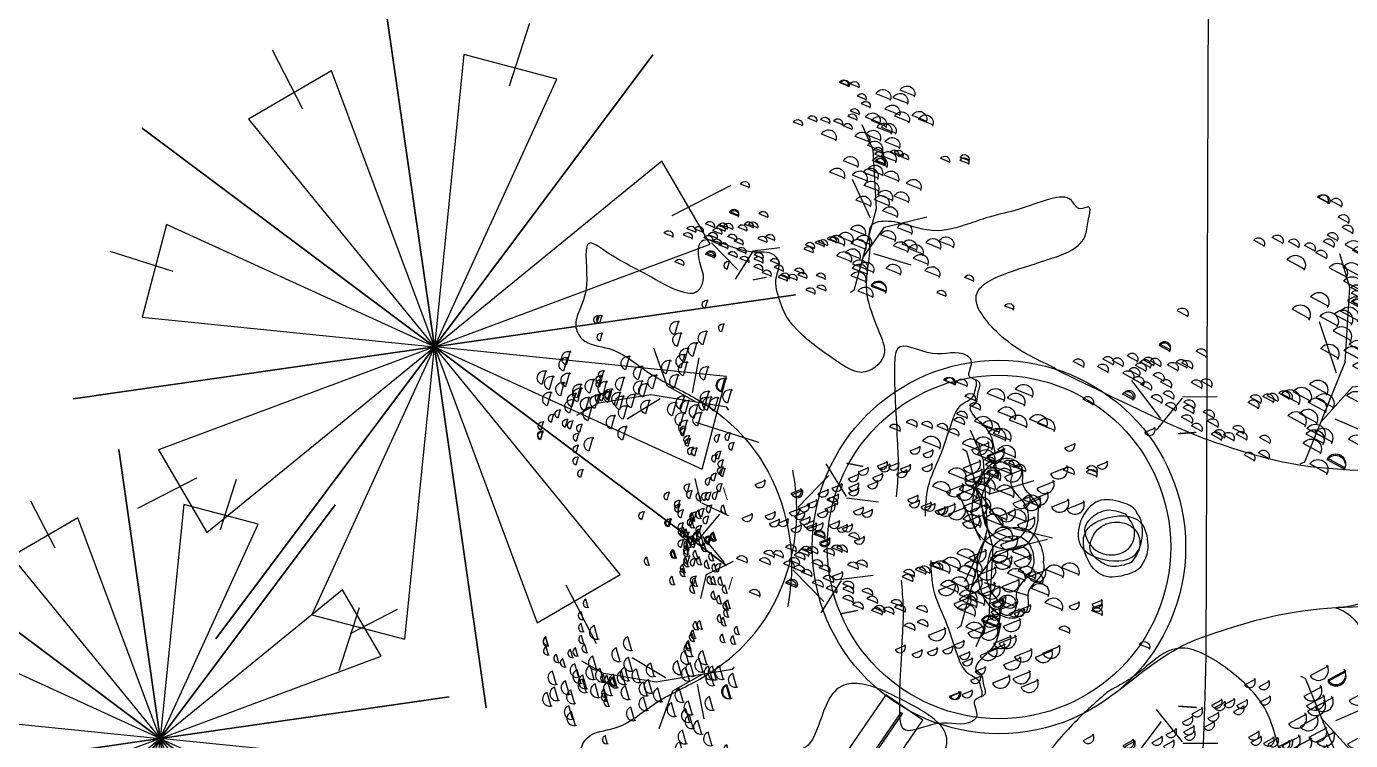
# Model space of a CAD drawing. Extents: x 652 to 897, y 187 to 370.
# Drawn here: x 830.18 to 839.03, y 235.5 to 240.27 of the extents above; entities that cross this region are included whole.
import ezdxf

# ---------------------------------------------------------------- set-up
doc = ezdxf.new("R2010")
doc.units = 0
doc.layers.get('0').update_dxf_attribs({"linetype": 'CONTINUOUS'})
doc.layers.add('40', color=3, linetype='CONTINUOUS')
doc.layers.add('ROAD', color=1, linetype='CONTINUOUS')
doc.styles.get("Standard").update_dxf_attribs({"font": 'SimSun.ttf'})

# ---------------------------------------------------------------- blocks, each defined once
blk = doc.blocks.new('PLANT23')
at = {"color": 3}
blk.add_lwpolyline([(-1686.1, 1786), (81.6, 18.2), (81.6, 2518.2)], dxfattribs=at)
for points in [[(81.6, 2518.2), (81.6, 18.2), (1849.4, 1786)], [(740.8, 1759.7), (889.1, 2188.4)], [(-683.7, 1715.7), (-882, 2123.7)], [(81.6, 18.2), (-1010.1, 1715.8), (-404, 1972), (81.6, 18.2)], [(81.6, 18.2), (510.1, 1990.6), (1119.8, 1743.2), (81.6, 18.2)], [(-2418.4, 18.2), (81.6, 18.2), (-1686.1, 1786)], [(1849.4, 1786), (81.6, 18.2), (2581.6, 18.2)], [(81.6, 18.2), (1779.2, 1109.9), (2035.5, 503.9), (81.6, 18.2)], [(81.6, 18.2), (-1890.7, 446.7), (-1643.4, 1056.3), (81.6, 18.2)], [(1779.1, 783.6), (2187.2, 981.8)], [(-1659.8, 677.3), (-2088.6, 825.7)], [(-1686.1, -1749.5), (81.6, 18.2), (-2418.4, 18.2)], [(81.6, 18.2), (-1616, -1073.5), (-1872.2, -467.5), (81.6, 18.2)], [(81.6, -2481.8), (81.6, 18.2), (-1686.1, -1749.5)], [(81.6, 18.2), (-346.8, -1954.1), (-956.5, -1706.8), (81.6, 18.2)], [(81.6, 18.2), (2054, -410.2), (1806.6, -1019.9), (81.6, 18.2)], [(2581.6, 18.2), (81.6, 18.2), (1849.4, -1749.5)], [(81.6, 18.2), (1173.3, -1679.4), (567.3, -1935.6), (81.6, 18.2)], [(1849.4, -1749.5), (81.6, 18.2), (81.6, -2481.8)], [(1823.1, -640.9), (2251.9, -789.2)], [(-1615.9, -747.1), (-2023.9, -945.4)], [(-577.5, -1723.3), (-725.8, -2152)], [(847, -1679.3), (1045.3, -2087.3)]]:
    blk.add_lwpolyline(points)
blk = doc.blocks.new('M_G79')
at = {"color": 3, "linetype": 'CONTINUOUS'}
for p, q in [((-1186, 4132), (-869, 4207)), ((-1072, 3965), (-755, 4040)), ((-716, 3992), (-399, 4067)), ((-43, 4142), (148, 4187)), ((156, 4142), (346, 4187)), ((178, 4140), (368, 4185)), ((-326, 3777), (-136, 3822)), ((-222, 3919), (-31, 3964)), ((-1641, 3610), (-1324, 3685)), ((-1503, 3661), (-1186, 3736)), ((-1157, 3600), (-840, 3675)), ((-946, 3709), (-629, 3784)), ((-125, 3600), (65, 3645)), ((-922, 3332), (-605, 3407)), ((-922, 3332), (-605, 3407)), ((-835, 3322), (-518, 3397)), ((-712, 3440), (-395, 3515)), ((-574, 3491), (-257, 3566)), ((-93, 3486), (97, 3531)), ((178, 3346), (368, 3391)), ((441, 3339), (632, 3384)), ((705, 3331), (895, 3376)), ((-634, 3145), (-317, 3220)), ((-28, 3281), (162, 3326)), ((979, 3213), (1169, 3258)), ((-2470, 2935), (-2280, 2980)), ((-2463, 3000), (-2272, 3045)), ((-2075, 2913), (-1885, 2958)), ((-1041, 3058), (-724, 3133)), ((-702, 2932), (-385, 3007)), ((-421, 3077), (-104, 3152)), ((257, 3024), (574, 3099)), ((-1245, 2843), (-1055, 2888)), ((-1129, 2896), (-939, 2941)), ((-1042, 2886), (-852, 2931)), ((-1007, 2768), (-690, 2843)), ((-742, 2809), (-552, 2854)), ((-711, 2894), (-520, 2939)), ((-845, 2640), (-528, 2715)), ((-800, 2683), (-610, 2728)), ((-778, 2681), (-588, 2726)), ((-777, 2456), (-460, 2531)), ((-259, 2552), (58, 2627)), ((-1590, 2282), (-1273, 2357)), ((-1116, 2383), (-799, 2458)), ((-697, 2381), (-380, 2456)), ((-486, 2291), (-169, 2366)), ((-24, 2284), (293, 2359)), ((-748, 2122), (-431, 2197)), ((-1379, 1994), (-1062, 2069)), ((-1050, 1979), (-733, 2054)), ((-997, 1863), (-680, 1938)), ((-1195, 1665), (-878, 1740)), ((-629, 1800), (-312, 1875)), ((1860, 1814), (2050, 1859)), ((-2413, 1227), (-2096, 1302)), ((-1537, 1372), (-1220, 1447)), ((-607, 1202), (-290, 1277)), ((1402, 1270), (1592, 1315)), ((1993, 1227), (2183, 1272)), ((-2156, 1154), (-1839, 1229)), ((-1822, 985), (-1505, 1060)), ((-1682, 1057), (-1365, 1132)), ((-1513, 994), (-1195, 1069)), ((-1227, 1183), (-910, 1258)), ((-760, 1021), (-443, 1096)), ((-385, 1023), (-68, 1098)), ((1574, 1031), (1764, 1076)), ((1661, 1021), (1851, 1066)), ((1990, 1205), (2181, 1250)), ((-1953, 801), (-1636, 876)), ((-661, 922), (-344, 997)), ((-218, 939), (99, 1014)), ((-86, 973), (104, 1018)), ((-43, 968), (148, 1013)), ((124, 883), (315, 928)), ((187, 854), (378, 899)), ((1199, 830), (1389, 875)), ((1785, 941), (1975, 986)), ((2070, 931), (2260, 976)), ((2179, 919), (2369, 964)), ((2218, 871), (2408, 916)), ((2276, 798), (2466, 843)), ((2443, 912), (2633, 957)), ((-2906, 603), (-2715, 648)), ((-2219, 588), (-1902, 663)), ((-573, 714), (-256, 789)), ((-407, 629), (-89, 704)), ((379, 789), (569, 834)), ((391, 699), (581, 744)), ((1347, 769), (1537, 814)), ((1819, 651), (2009, 696)), ((1959, 723), (2149, 768)), ((2353, 702), (2544, 747)), ((2433, 627), (2623, 672)), ((2649, 779), (2839, 824)), ((2801, 762), (2991, 807)), ((2852, 624), (3042, 669)), ((3246, 602), (3437, 647)), ((-1433, 523), (-1116, 598)), ((-886, 484), (-569, 559)), ((-760, 426), (-443, 501)), ((-750, 513), (-433, 588)), ((1376, 435), (1566, 480)), ((1734, 484), (1924, 529)), ((1898, 377), (2089, 422)), ((2114, 530), (2304, 575)), ((2252, 581), (2442, 626)), ((-2397, 215), (-2207, 260)), ((-1188, 143), (-871, 218)), ((-755, 271), (-438, 346)), ((71, 206), (261, 251)), ((517, 244), (707, 289)), ((935, 242), (1125, 287)), ((1037, 363), (1227, 408)), ((1349, 196), (1539, 241)), ((1366, 348), (1556, 393)), ((1649, 317), (1839, 362)), ((2334, 329), (2524, 374)), ((2353, 305), (2544, 350)), ((-3794, 150), (-3603, 195)), ((-1191, 121), (-874, 196)), ((-941, -17), (-624, 58)), ((23, -31), (213, 14)), ((442, 164), (632, 209)), ((633, 99), (823, 144)), ((788, 104), (978, 149)), ((826, 56), (1017, 101)), ((1163, 106), (1353, 151)), ((2944, 63), (3134, 108)), ((233, -121), (424, -76))]:
    blk.add_line(p, q, dxfattribs=at)
for points in [[(-474, 19), (-535, 70), (-743, 1769), (-503, 2932), (-208, 3406)], [(-656, 1561), (-179, 2279)], [(-615, 740), (-958, 1418), (-1781, 1752)], [(-1607, 740), (-823, 852)], [(1614, 559), (1079, 706)], [(1612, 537), (1876, -65)], [(1854, 135), (2456, 597)]]:
    blk.add_lwpolyline(points, dxfattribs=at)
at = {"color": 3, "linetype": 'CONTINUOUS', "const_width": 22.5}
blk.add_lwpolyline([(1251, 70), (1527, -27)], dxfattribs=at)
at = {"color": 3, "linetype": 'CONTINUOUS'}
for centre, radius in [((-1018, 4158), 157), ((58, 4157), 94.1), ((257, 4157), 94.1), ((279, 4155), 94.1), ((-904, 3991), 157), ((-548, 4017), 157), ((-121, 3935), 94.1), ((-1473, 3635), 157), ((-1335, 3686), 157), ((-778, 3734), 157), ((-225, 3792), 94.1), ((-989, 3625), 157), ((-543, 3466), 157), ((-405, 3517), 157), ((-24, 3615), 94.1), ((7, 3502), 94.1), ((-754, 3357), 157), ((-754, 3357), 157), ((-667, 3347), 157), ((73, 3296), 94.1), ((279, 3361), 94.1), ((542, 3354), 94.1), ((806, 3347), 94.1), ((-872, 3083), 157), ((-466, 3171), 157), ((-253, 3103), 157), ((425, 3050), 157), ((1080, 3228), 94.1), ((-2369, 2950), 94.1), ((-2362, 3015), 94.1), ((-1975, 2928), 94.1), ((-1144, 2858), 94.1), ((-1028, 2911), 94.1), ((-941, 2902), 94.1), ((-839, 2793), 157), ((-610, 2909), 94.1), ((-534, 2958), 157), ((-676, 2665), 157), ((-699, 2698), 94.1), ((-677, 2696), 94.1), ((-641, 2824), 94.1), ((-947, 2408), 157), ((-609, 2481), 157), ((-529, 2406), 157), ((-91, 2578), 157), ((-1422, 2307), 157), ((-318, 2317), 157), ((144, 2309), 157), ((-1211, 2019), 157), ((-882, 2004), 157), ((-580, 2147), 157), ((-829, 1888), 157), ((-461, 1825), 157), ((1961, 1830), 94.1), ((-1027, 1690), 157), ((-1369, 1397), 157), ((-2245, 1252), 157), ((-1988, 1179), 157), ((-1059, 1208), 157), ((-439, 1228), 157), ((1503, 1285), 94.1), ((2091, 1220), 94.1), ((2094, 1242), 94.1), ((-1654, 1010), 157), ((-1514, 1083), 157), ((-1344, 1020), 157), ((-592, 1046), 157), ((-492, 947), 157), ((-217, 1049), 157), ((-50, 964), 157), ((15, 988), 94.1), ((58, 983), 94.1), ((1675, 1046), 94.1), ((1762, 1036), 94.1), ((-1785, 826), 157), ((-405, 739), 157), ((225, 898), 94.1), ((288, 869), 94.1), ((479, 804), 94.1), ((1300, 845), 94.1), ((1448, 785), 94.1), ((1886, 956), 94.1), ((2171, 947), 94.1), ((2280, 935), 94.1), ((2319, 886), 94.1), ((2377, 814), 94.1), ((2544, 927), 94.1), ((2750, 794), 94.1), ((2902, 777), 94.1), ((-2805, 618), 94.1), ((-2051, 613), 157), ((-1264, 548), 157), ((-717, 509), 157), ((-582, 538), 157), ((-238, 654), 157), ((492, 714), 94.1), ((1919, 666), 94.1), ((2060, 739), 94.1), ((2215, 545), 94.1), ((2353, 596), 94.1), ((2454, 717), 94.1), ((2534, 642), 94.1), ((2953, 639), 94.1), ((3347, 618), 94.1), ((-592, 451), 157), ((-587, 296), 157), ((1138, 378), 94.1), ((1467, 364), 94.1), ((1477, 451), 94.1), ((1750, 332), 94.1), ((1835, 499), 94.1), ((1999, 393), 94.1), ((2435, 344), 94.1), ((-3693, 165), 94.1), ((-2296, 231), 94.1), ((-1022, 146), 157), ((-1020, 168), 157), ((172, 221), 94.1), ((542, 180), 94.1), ((617, 260), 94.1), ((889, 119), 94.1), ((1036, 257), 94.1), ((1264, 122), 94.1), ((1450, 211), 94.1), ((2454, 320), 94.1), ((-773, 8), 157), ((124, -16), 94.1), ((734, 114), 94.1), ((927, 71), 94.1), ((3045, 78), 94.1), ((334, -106), 94.1)]:
    blk.add_arc(centre, radius, 18.4422, 198.4146, dxfattribs=at)
at = {"width": 0.8, "flags": 9}
for tag in ['XSIZE', 'YSIZE']:
    blk.add_attdef(tag, (0, 0), '', height=0.5, dxfattribs=at)

msp = doc.modelspace()

# ---------------------------------------------------------------- linework, layer by layer
for points in [[(836.1728, 235.6308), (835.9252, 235.8001), (825.6477, 220.8049), (826.0244, 220.8043)], [(836.0285, 235.6837), (836.0368, 235.6781), (825.8727, 220.8046), (825.792, 220.8047)]]:
    msp.add_lwpolyline(points, close=True)
at = {"color": 253}
for radius in [1.2475, 1.1475]:
    msp.add_circle((836.6809, 236.7886), radius, dxfattribs=at)
for points, knots in [([(837.064, 237.9758), (837.0261, 237.9995), (836.7992, 238.0996), (836.5814, 238.2843), (836.4428, 238.5679), (837.1499, 238.7299), (837.2684, 238.8551), (837.2694, 238.9497), (837.3047, 239.0831), (837.2068, 239.0255), (837.1647, 239.1437), (836.9856, 239.1115), (836.8271, 239.0407), (836.6374, 239.0041), (836.4534, 238.9375), (836.2707, 238.8827), (836.0869, 238.9336), (835.9626, 238.9735), (835.793, 238.9556), (835.8444, 238.7134), (835.7422, 238.5425), (835.8969, 238.1948), (835.9399, 238.0522), (835.7874, 237.9226), (835.6348, 237.9988), (835.2699, 238.2621), (835.2208, 238.4271), (835.1716, 238.5705), (835.2299, 238.6808), (835.1601, 238.7703), (835.04, 238.7487), (834.9216, 238.7831), (834.8191, 238.8231), (834.6688, 238.8676), (834.6659, 238.6955), (834.7244, 238.5992), (834.671, 238.4718), (834.5038, 238.5002), (834.3138, 238.6264), (834.1229, 238.7081), (833.8897, 238.8829), (833.9514, 238.5515), (833.8931, 238.4077), (833.8381, 238.2698), (833.9042, 238.136), (834.1297, 238.1283), (834.3424, 237.929), (834.6937, 237.7808), (835.1479, 237.4148), (835.3287, 236.848), (835.2833, 236.4719), (835.2689, 236.3894)], [39.194091, 39.194091, 39.194091, 39.194091, 39.284632, 39.553912, 39.767682, 39.972807, 40.105774, 40.236103, 40.310966, 40.369734, 40.449652, 40.589351, 40.817886, 41.009437, 41.154868, 41.410523, 41.559495, 41.708468, 41.829259, 41.959589, 42.303279, 42.451847, 42.563698, 42.710617, 42.803544, 42.916592, 43.102354, 43.258019, 43.369445, 43.421992, 43.561383, 43.691811, 43.786576, 43.917004, 44.037716, 44.167062, 44.275756, 44.350675, 44.623778, 44.953647, 45.058796, 45.303566, 45.51794, 45.620503, 45.720965, 45.910494, 46.222836, 46.569758, 47.04938, 47.934036, 48.185096, 48.185096, 48.185096, 48.185096]), ([(837.064, 237.9758), (837.8544, 237.5862), (838.1761, 237.4663), (838.7738, 237.2811), (839.4222, 237.3106), (839.9625, 237.221), (840.4522, 237.1596), (840.9145, 237.1391), (841.2586, 237.1242), (841.355, 237.1201)], [4.268503, 4.268503, 4.268503, 4.268503, 4.63308, 5.252101, 6.159497, 6.541122, 6.895591, 7.63911, 7.928534, 7.928534, 7.928534, 7.928534]), ([(844.1782, 236.5778), (844.0497, 236.5666), (843.8622, 236.5666), (843.6191, 236.5468), (843.2032, 236.5798), (842.9249, 236.5859), (842.6649, 236.6041), (842.4566, 236.4976), (842.6268, 236.4286), (842.6485, 236.2555), (842.7872, 236.0703), (842.8949, 235.9457), (842.9247, 235.7496), (843.0665, 235.8181), (843.2059, 235.9425), (843.4735, 236.084), (843.7319, 236.3309), (843.9248, 236.2004), (844.0025, 235.9977), (843.7159, 235.8681), (843.521, 235.7175), (843.4438, 235.4855), (843.2119, 235.4996), (843.2631, 235.3816), (843.2046, 235.3167), (843.1671, 235.2429), (843.1027, 235.1682), (843.0338, 235.1894), (842.975, 235.2042), (842.9313, 235.2477), (842.8897, 235.3235), (842.7522, 235.2733), (842.7454, 235.08), (842.6749, 234.9191), (842.6603, 234.6545), (842.4848, 234.7248), (842.3427, 234.6456), (842.338, 234.7553), (842.3729, 234.8352), (842.3785, 234.9553), (842.4044, 235.03), (842.4101, 235.109), (842.3486, 235.0962), (842.3467, 235.0119), (842.2483, 234.9347), (842.1407, 234.8901), (842.0991, 234.7984), (842.0079, 234.7964), (841.9283, 234.8393), (841.8611, 234.9017), (841.8237, 234.9965), (841.8955, 235.0286), (841.9595, 235.071), (841.8946, 235.1318), (841.7948, 235.0784), (841.6446, 235.028), (841.5633, 235.2099), (841.4555, 235.2688), (841.4157, 235.3994), (841.7835, 235.4313), (842.0158, 235.4363), (842.3239, 235.4819), (842.4075, 235.4953), (842.5034, 235.5644), (842.4735, 235.6908), (842.4478, 235.8255), (842.3915, 235.9522), (842.3042, 236.0968), (842.1468, 236.2166), (841.9273, 236.3537), (841.6972, 236.4726), (841.483, 236.5402), (841.2797, 236.6112), (841.0537, 236.5714), (840.8758, 236.6202), (840.7686, 236.5512), (840.8051, 236.4898), (840.7762, 236.402), (840.7079, 236.3245), (840.5897, 236.273), (840.4894, 236.4308), (840.2817, 236.575), (839.9491, 236.5989), (839.6145, 236.494), (839.3049, 236.4939), (839.0637, 236.3912), (838.9296, 236.3823), (838.9296, 236.3823), (839.0233, 236.3528), (839.1605, 236.1654), (839.2706, 235.9565), (839.4238, 235.7205), (839.4932, 235.5037), (839.5611, 235.2752), (839.5829, 235.1442), (839.5777, 234.924), (839.4627, 235.1632), (839.3605, 235.2421), (839.2123, 235.3805), (839.1139, 235.3377), (839.0599, 235.2727), (838.9867, 235.3419), (838.9234, 235.4087), (838.8143, 235.3987), (838.77, 235.3357), (838.6971, 235.3039), (838.5857, 235.3352), (838.5331, 235.4996), (838.4788, 235.7299), (838.2475, 235.961), (837.9128, 236.1682), (837.7248, 236.0454), (837.5803, 235.9154), (837.4067, 235.8215), (837.4067, 235.8215), (837.2622, 235.6915), (837.2622, 235.6915), (836.973, 235.4025), (836.9224, 235.193), (837.0236, 234.9402), (837.208, 234.7713), (837.3046, 234.7419), (837.3399, 234.6084), (837.2694, 234.5645), (837.1849, 234.3728), (836.9266, 234.408), (836.8327, 234.5488), (836.7031, 234.8059), (836.4687, 234.971), (836.3059, 234.8089), (836.1221, 234.758), (835.9978, 234.7181), (835.8282, 234.736), (835.8796, 234.9782), (836.57, 235.4744), (836.0725, 235.7496), (835.8059, 235.8828), (835.5572, 235.9005), (835.4439, 235.4549), (835.3052, 235.4295), (835.2561, 235.2645), (835.2068, 235.1211), (835.2651, 235.0108), (835.1953, 234.9213), (835.0753, 234.9428), (834.9568, 234.9084), (834.8543, 234.8684), (834.704, 234.8239), (834.7011, 234.9961), (834.7596, 235.0924), (834.7062, 235.2197), (834.539, 235.1913), (834.3491, 235.0652), (834.1581, 234.9835), (833.9249, 234.8086), (833.9866, 235.1401), (833.9283, 235.2839), (833.8733, 235.4218), (833.9394, 235.5556), (834.1649, 235.5633), (834.3776, 235.7626), (834.7289, 235.9108), (835.1831, 236.2768), (835.3639, 236.8436), (835.3186, 237.2197), (835.3041, 237.3022)], [20.130398, 20.130398, 20.130398, 20.130398, 20.233908, 20.787921, 20.947443, 21.399323, 21.726138, 21.805393, 21.880564, 22.110834, 22.324865, 22.536783, 22.674835, 22.722217, 22.950751, 23.258352, 23.677844, 23.747321, 23.933247, 24.191233, 24.518253, 24.692548, 24.870908, 24.926621, 25.006519, 25.105259, 25.192907, 25.260555, 25.302107, 25.374652, 25.441627, 25.532057, 25.708429, 25.953285, 26.129858, 26.306697, 26.410208, 26.465922, 26.56594, 26.692246, 26.80094, 26.838082, 26.875253, 26.929407, 27.061441, 27.219389, 27.271937, 27.336985, 27.45812, 27.538018, 27.622103, 27.697009, 27.756493, 27.789981, 27.910786, 28.059469, 28.188493, 28.413122, 28.45955, 28.516074, 29.288763, 29.353812, 29.44112, 29.547405, 29.65598, 29.789885, 29.972326, 30.06379, 30.294511, 30.55145, 30.845238, 31.065499, 31.227768, 31.481405, 31.732994, 31.766492, 31.803197, 31.910829, 32.019488, 32.122329, 32.228232, 32.504104, 32.887234, 33.166169, 33.552674, 33.843132, 33.936522, 33.998821, 34.209409, 34.366465, 34.707928, 34.912, 35.205491, 35.396506, 35.594409, 35.700286, 35.824883, 36.079914, 36.245317, 36.321943, 36.384271, 36.456826, 36.56192, 36.673433, 36.719883, 36.787531, 36.8998, 37.017263, 37.272241, 37.614879, 37.94924, 38.256689, 38.465007, 38.620101, 38.889681, 39.049536, 39.284632, 39.553912, 39.767682, 39.972807, 40.105774, 40.236103, 40.310966, 40.369734, 40.449652, 40.589351, 40.817886, 41.009437, 41.154868, 41.410523, 41.559495, 41.708468, 41.829259, 41.959589, 42.303279, 42.451847, 42.563698, 42.710617, 42.803544, 42.916592, 43.102354, 43.258019, 43.369445, 43.421992, 43.561383, 43.691811, 43.786576, 43.917004, 44.037716, 44.167062, 44.275756, 44.350675, 44.623778, 44.953647, 45.058796, 45.303566, 45.51794, 45.620503, 45.720965, 45.910494, 46.222836, 46.569758, 47.04938, 47.934036, 48.185096, 48.185096, 48.185096, 48.185096]), ([(837.4531, 235.8089), (837.8191, 236.1054), (838.1409, 236.2252), (838.7386, 236.4105), (839.387, 236.3809), (839.9273, 236.4706), (840.417, 236.5319), (840.8998, 236.5534), (841.2642, 236.5691), (841.3811, 236.5742)], [4.268503, 4.268503, 4.268503, 4.268503, 4.63308, 5.252101, 6.159497, 6.541122, 6.895591, 7.63911, 7.989873, 7.989873, 7.989873, 7.989873])]:
    msp.add_open_spline(points, degree=3, knots=knots, dxfattribs=at)
at = {"color": 252}
for points in [[(836.6582, 237.4097), (836.6099, 237.565), (836.5124, 237.6682), (836.491, 237.7247), (836.5243, 237.7494), (836.5395, 237.8124), (836.5506, 237.8878), (836.4852, 237.9271), (836.4956, 238.0382), (836.4688, 238.0659), (836.2352, 238.0824), (836.0043, 238.1148), (835.9835, 238.0061), (835.9867, 237.7956), (836.0018, 237.5019), (836.0071, 237.3067), (835.9948, 237.1239)], [(836.1896, 236.9937), (836.2088, 237.1901), (836.2879, 237.3971), (836.3636, 237.6143), (836.4417, 237.7486), (836.4683, 237.7641), (836.5065, 237.7925), (836.5237, 237.8434), (836.5307, 237.891), (836.5233, 237.9067)], [(837.5292, 237.0074), (837.5857, 236.9029), (837.5614, 236.7956), (837.4722, 236.7404), (837.3307, 236.7655), (837.2724, 236.8338), (837.2549, 236.9174), (837.3131, 236.9942), (837.3999, 237.0326), (837.5292, 237.0074)], [(837.5644, 236.6842), (837.6209, 236.7887), (837.5966, 236.896), (837.5074, 236.9512), (837.3659, 236.9261), (837.3077, 236.8578), (837.2901, 236.7741), (837.3483, 236.6974), (837.4351, 236.659), (837.5644, 236.6842)], [(836.2248, 236.6979), (836.244, 236.5015), (836.3231, 236.2945), (836.3988, 236.0773), (836.4769, 235.943), (836.5035, 235.9274), (836.5417, 235.8991), (836.559, 235.8481), (836.566, 235.8006), (836.5585, 235.7849)], [(836.6934, 236.2819), (836.6451, 236.1266), (836.5476, 236.0234), (836.5263, 235.9669), (836.5596, 235.9421), (836.5747, 235.8792), (836.5858, 235.8038), (836.5204, 235.7645), (836.5309, 235.6534), (836.504, 235.6256), (836.2704, 235.6092), (836.0395, 235.5767), (836.0187, 235.6854), (836.0219, 235.8959), (836.037, 236.1897), (836.0423, 236.3848), (836.03, 236.5677)]]:
    msp.add_spline(points, degree=3, dxfattribs=at)
for points, start_tangent, end_tangent in [([(836.9423, 237.0054), (836.9131, 236.8702), (836.8901, 236.8323), (836.8381, 236.7883), (836.7254, 236.7744), (836.5381, 236.8835), (836.5045, 237.0977), (836.5795, 237.2913), (836.7133, 237.3785), (836.7535, 237.3778), (836.8352, 237.3175), (836.8415, 237.2062), (836.9192, 237.1018), (836.945, 237.0236), (836.9423, 237.0054)], (0.108803, -0.994063), (0.108803, -0.994063)), ([(836.768, 237.2571), (836.773, 237.1819), (836.8098, 237.1301), (836.8607, 237.0665), (836.8712, 236.9368), (836.8106, 236.8465), (836.7094, 236.8331), (836.6065, 236.9049), (836.5738, 237.0042), (836.5711, 237.1463), (836.6284, 237.2466), (836.7232, 237.3129), (836.7541, 237.2993), (836.768, 237.2571)], (-0.52937, -0.848391), (-0.52937, -0.848391)), ([(837.6116, 237.0031), (837.64, 236.8913), (837.5904, 236.7372), (837.3493, 236.7144), (837.2235, 236.8046), (837.2291, 236.9652), (837.3471, 237.0958), (837.5027, 237.0864), (837.595, 237.0314), (837.6116, 237.0031)], (0.580334, -0.814378), (0.580334, -0.814378)), ([(837.6468, 236.6885), (837.6752, 236.8003), (837.6257, 236.9544), (837.3845, 236.9772), (837.2587, 236.8869), (837.2644, 236.7264), (837.3823, 236.5958), (837.5379, 236.6052), (837.6303, 236.6602), (837.6468, 236.6885)], (0.580334, 0.814378), (0.580334, 0.814378)), ([(836.9775, 236.6862), (836.9483, 236.8214), (836.9253, 236.8593), (836.8733, 236.9033), (836.7606, 236.9172), (836.5733, 236.8081), (836.5397, 236.5939), (836.6147, 236.4003), (836.7485, 236.313), (836.7888, 236.3137), (836.8704, 236.374), (836.8767, 236.4854), (836.9544, 236.5898), (836.9802, 236.668), (836.9775, 236.6862)], (0.108803, 0.994063), (0.108803, 0.994063)), ([(836.8032, 236.4345), (836.8082, 236.5097), (836.845, 236.5615), (836.8959, 236.6251), (836.9064, 236.7548), (836.8458, 236.8451), (836.7446, 236.8585), (836.6417, 236.7867), (836.609, 236.6874), (836.6063, 236.5453), (836.6636, 236.445), (836.7584, 236.3787), (836.7893, 236.3923), (836.8032, 236.4345)], (-0.52937, 0.848391), (-0.52937, 0.848391))]:
    msp.add_spline(points, degree=3, dxfattribs=dict(at, start_tangent=start_tangent, end_tangent=end_tangent))
at = {"layer": 'ROAD'}
msp.add_line((838.0666, 236.0618), (838.0893, 243.1997), dxfattribs=at)
msp.add_arc((811.3522, 236.6566), 26.721, 287.24608, 358.72435, dxfattribs=at)

# ---------------------------------------------------------------- block references
for p, xscale, yscale, zscale, rotation in [((835.5345, 238.5084), -0.0003300000000154313, 0.0003300000000763248, 0.0003300000000000001, 351.6303517430398), ((838.4992, 237.3888), -0.0004200000001682323, 0.0004200000000764703, 0.00042, 344.8216302102955), ((834.8767, 237.5612), -0.0003000000000555432, 0.0003000000000668024, 0.0003, 87.57889035795668), ((836.2178, 236.2669), -0.0003899999999936498, 0.0003900000000669479, 0.00039, 351.6303517467288), ((836.253, 237.4247), 0.0003900000001061258, 0.0003900000000669479, 0.00039, 188.3696482508401), ((834.912, 236.1304), 0.0003000000000555432, 0.0003000000000668024, 0.0003, 92.42110964204333), ((838.5022, 235.8818), 0.0004200000001682323, 0.0004200000000764703, 0.00042, 195.1783697897045)]:
    msp.add_blockref('M_G79', p, dxfattribs=dict(xscale=xscale, yscale=yscale, zscale=zscale, rotation=rotation))
at = {"layer": '40'}
for p, xscale, yscale, zscale, rotation in [((832.9704, 238.179), -0.0009749995545010988, 0.0009750001598263225, 0.0009750000000000001, 53.18353829728288), ((831.1268, 235.5516), -0.000779999643537276, 0.000780000127861058, 0.0007800000000000001, 53.18353830213084), ((829.0513, 232.7869), -0.0009749995545010988, 0.0009750001598263225, 0.0009750000000000001, 53.18353829728288)]:
    msp.add_blockref('PLANT23', p, dxfattribs=dict(at, xscale=xscale, yscale=yscale, zscale=zscale, rotation=rotation))

doc.saveas('drawing.dxf')
